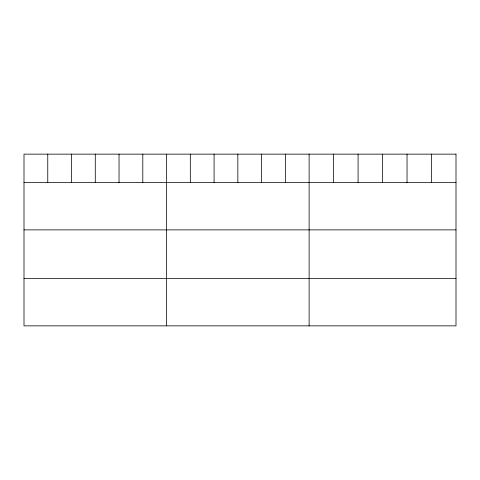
<?xml version="1.0" encoding="UTF-8"?>
<svg xmlns="http://www.w3.org/2000/svg" width="480" height="480" viewBox="0 0 480 480"><rect width="100%" height="100%" fill="white"/><g stroke="black" fill="none" stroke-linecap="round" stroke-linejoin="round"><path stroke-width="0.72" d="M24 182.616L456 182.616M24 229.884L456 229.884M24 278.586L456 278.586M431.52 154.146L431.52 182.616M407.04 154.146L407.04 182.616M382.56 154.146L382.56 182.616M358.08 154.146L358.08 182.616M333.6 154.146L333.6 182.616M309.12 154.146L309.12 325.854M285.36 154.146L285.36 182.616M261.6 154.146L261.6 182.616M237.84 154.146L237.84 182.616M214.08 154.146L214.08 182.616M190.32 154.146L190.32 182.616M166.56 154.146L166.56 325.854M142.8 154.146L142.8 182.616M119.04 154.146L119.04 182.616M95.28 154.146L95.28 182.616M71.52 154.146L71.52 182.616M47.76 154.146L47.76 182.616M456 154.146L24 154.146L24 325.854L456 325.854L456 154.146"/></g></svg>
